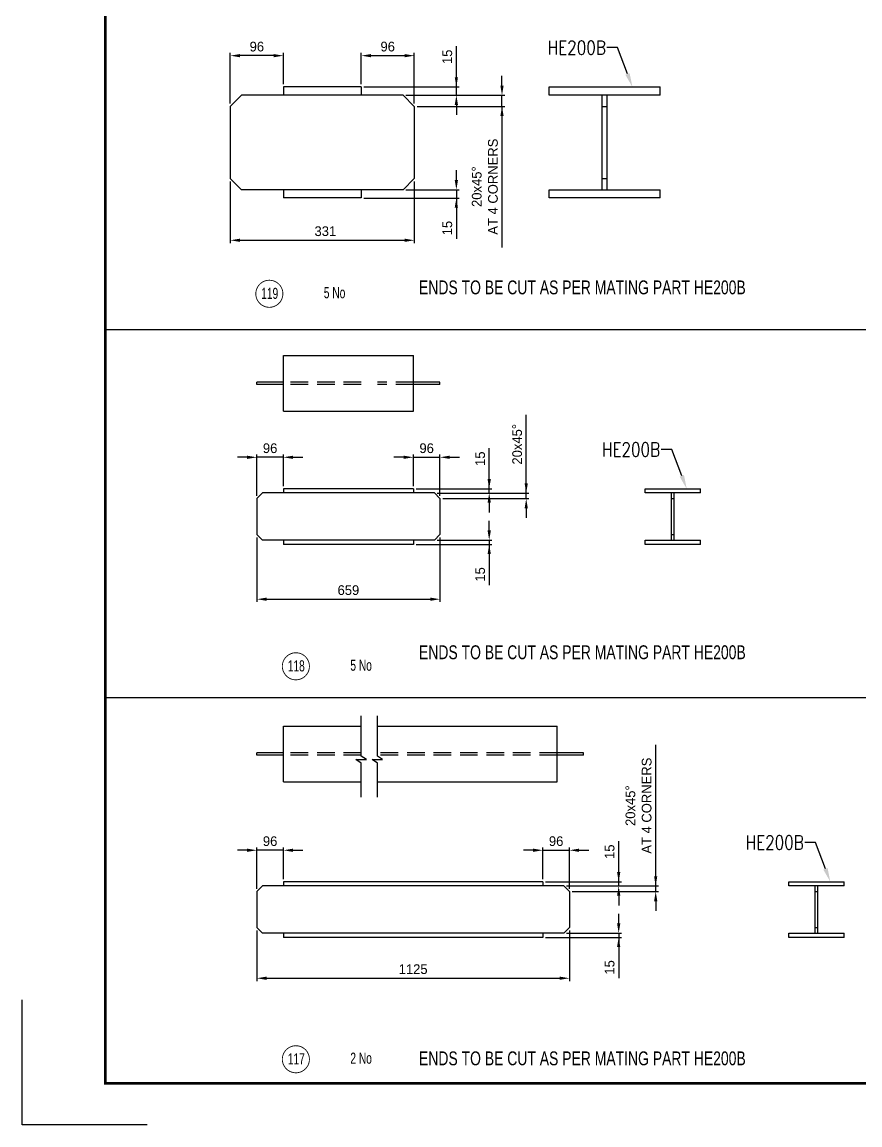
# Model space of a CAD drawing. Header units: millimetres. Extents: x 0 to 16187, y -20471 to 6290.
# Drawn here: x 0 to 301.6, y 0 to 397.2 of the extents above; entities that cross this region are included whole.
import ezdxf
from ezdxf import colors
from ezdxf.entities.mleader import LeaderData, LeaderLine
from ezdxf.enums import TextEntityAlignment as Align
from ezdxf.math import Vec2, Vec3

# ---------------------------------------------------------------- set-up
doc = ezdxf.new("R2010")
doc.units = ezdxf.units.MM
doc.header["$PDSIZE"] = -1
doc.linetypes.add('DASHED2', pattern=[9.525, 6.35, -3.175])
doc.layers.add('BORDER1', color=3, linetype='Continuous')
doc.layers.add('BORDER2', color=7, linetype='Continuous')
doc.styles.add('ROMANC', font='ROMANC', dxfattribs={"height": 5})
doc.styles.add('ROMANS', font='ROMANS.shx', dxfattribs={"width": 0.8})
doc.styles.add('ROMANT', font='ROMANT', dxfattribs={"height": 4})
doc.styles.add('SLDTEXTSTYLE0', font='TXT', dxfattribs={"width": 0.75})
doc.styles.add('SLDTEXTSTYLE2', font='TXT', dxfattribs={"width": 0.686449})
doc.dimstyles.new('AM_ISO', dxfattribs={"dimtxt": 3.5, "dimasz": 3.5, "dimexe": 1, "dimexo": 1, "dimgap": 1.5, "dimtad": 1, "dimdsep": 46, "dimtxsty": 'Standard', "dimcen": 0, "dimclrd": 1, "dimclre": 1, "dimclrt": 1, "dimadec": 0, "dimazin": 2, "dimtp": 0.1, "dimtm": 0.1, "dimtfac": 0.71, "dimtdec": 3, "dimtmove": 0, "dimatfit": 3, "dimfxl": 1, "dimlwd": -1, "dimlwe": -1, "dimarcsym": 1})

# ---------------------------------------------------------------- blocks, each defined once
blk = doc.blocks.new('*D1835')
at = {"color": 1, "linetype": 'ByBlock'}
for p, q in [((74.96, 339.8), (74.96, 317.58)), ((141.16, 339.8), (141.16, 317.58)), ((78.46, 318.58), (137.66, 318.58))]:
    blk.add_line(p, q, dxfattribs=at)
at = {"color": 1}
for points in [[(78.46, 319.16), (78.46, 317.99), (74.96, 318.58)], [(137.66, 317.99), (137.66, 319.16), (141.16, 318.58)]]:
    blk.add_solid(points, dxfattribs=at)
at = {"layer": 'Defpoints', "color": 0}
for p in [(74.96, 340.8), (141.16, 340.8), (141.16, 318.58)]:
    blk.add_point(p, dxfattribs=at)
at = {"color": 1, "insert": (109.16, 321.83), "char_height": 3.5, "attachment_point": 5}
blk.add_mtext('331', dxfattribs=at)
blk = doc.blocks.new('*D1836')
at = {"color": 1, "linetype": 'ByBlock'}
for p, q in [((122.06, 374.8), (122.06, 386.06)), ((141.16, 367.8), (141.16, 386.06)), ((125.56, 385.06), (137.66, 385.06))]:
    blk.add_line(p, q, dxfattribs=at)
at = {"color": 1}
for points in [[(125.56, 385.64), (125.56, 384.48), (122.06, 385.06)], [(137.66, 384.48), (137.66, 385.64), (141.16, 385.06)]]:
    blk.add_solid(points, dxfattribs=at)
at = {"layer": 'Defpoints', "color": 0}
for p in [(141.16, 385.06), (122.06, 373.8), (141.16, 366.8)]:
    blk.add_point(p, dxfattribs=at)
at = {"color": 1, "insert": (131.61, 388.31), "char_height": 3.5, "attachment_point": 5}
blk.add_mtext('96', dxfattribs=at)
blk = doc.blocks.new('*D1837')
at = {"color": 1, "linetype": 'ByBlock'}
for p, q in [((172.74, 374.3), (172.74, 377.8)), ((138.16, 370.8), (173.74, 370.8)), ((172.74, 366.8), (172.74, 370.8)), ((142.16, 366.8), (173.74, 366.8)), ((172.74, 366.8), (172.74, 315.97)), ((172.74, 363.3), (172.74, 359.8))]:
    blk.add_line(p, q, dxfattribs=at)
at = {"color": 1}
for points in [[(172.16, 374.3), (173.33, 374.3), (172.74, 370.8)], [(173.33, 363.3), (172.16, 363.3), (172.74, 366.8)]]:
    blk.add_solid(points, dxfattribs=at)
at = {"layer": 'Defpoints', "color": 0}
for p in [(137.16, 370.8), (172.74, 370.8), (141.16, 366.8)]:
    blk.add_point(p, dxfattribs=at)
at = {"color": 1, "insert": (166.58, 337.89), "char_height": 3.5, "attachment_point": 5, "rotation": 90}
blk.add_mtext('20x45%%D\\PAT 4 CORNERS', dxfattribs=at)
blk = doc.blocks.new('*D1838')
at = {"color": 1, "linetype": 'ByBlock'}
for p, q in [((156.32, 373.8), (156.32, 388.47)), ((156.32, 377.3), (156.32, 380.8)), ((123.06, 373.8), (157.32, 373.8)), ((156.32, 370.8), (156.32, 373.8)), ((138.16, 370.8), (157.32, 370.8)), ((156.32, 367.3), (156.32, 363.8))]:
    blk.add_line(p, q, dxfattribs=at)
at = {"color": 1}
for points in [[(155.73, 377.3), (156.9, 377.3), (156.32, 373.8)], [(156.9, 367.3), (155.73, 367.3), (156.32, 370.8)]]:
    blk.add_solid(points, dxfattribs=at)
at = {"layer": 'Defpoints', "color": 0}
for p in [(122.06, 373.8), (156.32, 373.8), (137.16, 370.8)]:
    blk.add_point(p, dxfattribs=at)
at = {"color": 1, "insert": (153.07, 384.64), "char_height": 3.5, "attachment_point": 5, "rotation": 90}
blk.add_mtext('15', dxfattribs=at)
blk = doc.blocks.new('*D1840')
at = {"color": 1, "linetype": 'ByBlock'}
for p, q in [((137.36, 240.43), (133.86, 240.43)), ((140.86, 230.07), (140.86, 241.43)), ((140.86, 240.43), (150.41, 240.43)), ((150.41, 226.57), (150.41, 241.43)), ((153.91, 240.43), (157.41, 240.43))]:
    blk.add_line(p, q, dxfattribs=at)
at = {"color": 1}
for points in [[(137.36, 239.85), (137.36, 241.01), (140.86, 240.43)], [(153.91, 241.01), (153.91, 239.85), (150.41, 240.43)]]:
    blk.add_solid(points, dxfattribs=at)
at = {"layer": 'Defpoints', "color": 0}
for p in [(150.41, 240.43), (140.86, 229.07), (150.41, 225.57)]:
    blk.add_point(p, dxfattribs=at)
at = {"color": 1, "insert": (145.63, 243.68), "char_height": 3.5, "attachment_point": 5}
blk.add_mtext('96', dxfattribs=at)
blk = doc.blocks.new('*D1841')
at = {"color": 1, "linetype": 'ByBlock'}
for p, q in [((181.46, 227.57), (181.46, 255.66)), ((181.46, 231.07), (181.46, 234.57)), ((149.41, 227.57), (182.46, 227.57)), ((181.46, 225.57), (181.46, 227.57)), ((151.41, 225.57), (182.46, 225.57)), ((181.46, 222.07), (181.46, 218.57))]:
    blk.add_line(p, q, dxfattribs=at)
at = {"color": 1}
for points in [[(180.88, 231.07), (182.05, 231.07), (181.46, 227.57)], [(182.05, 222.07), (180.88, 222.07), (181.46, 225.57)]]:
    blk.add_solid(points, dxfattribs=at)
at = {"layer": 'Defpoints', "color": 0}
for p in [(148.41, 227.57), (181.46, 227.57), (150.41, 225.57)]:
    blk.add_point(p, dxfattribs=at)
at = {"color": 1, "insert": (178.21, 245.12), "char_height": 3.5, "attachment_point": 5, "rotation": 90}
blk.add_mtext('20x45%%D', dxfattribs=at)
blk = doc.blocks.new('*D1842')
at = {"color": 1, "linetype": 'ByBlock'}
for p, q in [((168.14, 229.07), (168.14, 243.74)), ((168.14, 232.57), (168.14, 236.07)), ((141.86, 229.07), (169.14, 229.07)), ((149.41, 227.57), (169.14, 227.57)), ((168.14, 227.57), (168.14, 229.07)), ((168.14, 224.07), (168.14, 220.57))]:
    blk.add_line(p, q, dxfattribs=at)
at = {"color": 1}
for points in [[(167.56, 232.57), (168.73, 232.57), (168.14, 229.07)], [(168.73, 224.07), (167.56, 224.07), (168.14, 227.57)]]:
    blk.add_solid(points, dxfattribs=at)
at = {"layer": 'Defpoints', "color": 0}
for p in [(140.86, 229.07), (148.41, 227.57), (168.14, 229.07)]:
    blk.add_point(p, dxfattribs=at)
at = {"color": 1, "insert": (164.89, 239.91), "char_height": 3.5, "attachment_point": 5, "rotation": 90}
blk.add_mtext('15', dxfattribs=at)
blk = doc.blocks.new('*D1843')
at = {"color": 1, "linetype": 'ByBlock'}
for p, q in [((84.51, 211.57), (84.51, 188.32)), ((150.41, 211.57), (150.41, 188.32)), ((88.01, 189.32), (146.91, 189.32))]:
    blk.add_line(p, q, dxfattribs=at)
at = {"color": 1}
for points in [[(88.01, 189.9), (88.01, 188.74), (84.51, 189.32)], [(146.91, 188.74), (146.91, 189.9), (150.41, 189.32)]]:
    blk.add_solid(points, dxfattribs=at)
at = {"layer": 'Defpoints', "color": 0}
for p in [(84.51, 212.57), (150.41, 212.57), (150.41, 189.32)]:
    blk.add_point(p, dxfattribs=at)
at = {"color": 1, "insert": (117.46, 192.57), "char_height": 3.5, "attachment_point": 5}
blk.add_mtext('659', dxfattribs=at)
blk = doc.blocks.new('*U609')
at = {"layer": 'BORDER1', "color": 154, "true_color": 0x1859a9, "const_width": 1}
blk.add_lwpolyline([(1.81, 811), (1144, 811), (1144, 0), (0, 0), (0, 811)], close=True, dxfattribs=at)
at = {"layer": 'BORDER2'}
blk.add_lwpolyline([(15, -15), (-30, -15), (-30, 30)], dxfattribs=at)
at = {"layer": 'BORDER2', "flags": 8}
for tag, height, style, p in [('REV-A', 3.24, 'ROMANS', (986.93, 140.25)), ('RE-A', 8.06, 'ROMANT', (1084.63, 7.17))]:
    blk.add_attdef(tag, text='', height=height, dxfattribs=dict(at, style=style)).set_placement(p, align=Align.CENTER)
at = {"layer": 'BORDER2', "style": 'ROMANS', "width": 3.830216}
blk.add_attdef('DATE-A', text='', height=3.24, dxfattribs=at).set_placement((995.51, 140.25), (1008.51, 140.25), align=Align.FIT)
at = {"layer": 'BORDER2'}
for tag, height, style, p in [('DRN-A', 3.24, 'ROMANS', (1018.38, 140.25)), ('CHD-A', 3.24, 'ROMANS', (1032.35, 140.25)), ('APD-A', 3.24, 'ROMANS', (1046.64, 140.25)), ('CONS_CONT_VEND', 4.2, 'ROMANC', (1061.39, 72.83))]:
    blk.add_attdef(tag, text='', height=height, dxfattribs=dict(at, style=style)).set_placement(p, align=Align.CENTER)
at = {"layer": 'BORDER2', "style": 'ROMANS', "width": 0.8}
for tag, p, height in [('1:X', (997.23, 122.55), 3.5), ('LOC', (1042.74, 122.55), 3.5), ('PROJ_NO', (1118.64, 122.55), 3.5), ('CONS_DRG_NO', (1011, 63), 3)]:
    blk.add_attdef(tag, p, '', height=height, dxfattribs=at)
at = {"layer": 'BORDER2', "lineweight": 30, "width": 0.8, "flags": 104}
blk.add_attdef('COMMENTS-A', text='', height=2.2, dxfattribs=at).set_placement((1055.21, 142.07), align=Align.MIDDLE_LEFT)
at = {"layer": 'BORDER2', "style": 'ROMANS', "width": 0.8}
for tag, p in [('PROJECT_TITLE_1', (1061.07, 55.35)), ('PROJECT_TITLE_2', (1061.07, 49.3))]:
    blk.add_attdef(tag, text='', height=3.5, dxfattribs=at).set_placement(p, align=Align.MIDDLE)
at = {"layer": 'BORDER2', "style": 'ROMANT', "width": 0.8}
for tag, p in [('DRG_TITLE_1', (1061.07, 36.31)), ('DRG_TITLE_2', (1061.07, 28.31)), ('DRG_TITLE_3', (1061.07, 20.31))]:
    blk.add_attdef(tag, text='', height=5, dxfattribs=at).set_placement(p, align=Align.CENTER)
at = {"layer": 'BORDER2', "style": 'ROMANT'}
for tag, p in [('AR', (995, 7.17)), ('PA', (1011.74, 7.17)), ('DC', (1028.45, 7.17)), ('TS', (1120.84, 7.17))]:
    blk.add_attdef(tag, p, '', height=8.06, dxfattribs=at)
for tag, p in [('SRNO', (1074.7, 7.17)), ('SH', (1115.8, 7.18))]:
    blk.add_attdef(tag, text='', height=8.06, dxfattribs=at).set_placement(p, align=Align.RIGHT)
at = {"layer": 'BORDER2', "style": 'ROMANS', "flags": 2}
blk.add_attdef('TB_VERSION', text='', height=2, dxfattribs=at).set_placement((1, -1), align=Align.TOP_LEFT)
blk = doc.blocks.new('*D5252')
at = {"color": 1, "linetype": 'ByBlock'}
for p, q in [((156.32, 340.3), (156.32, 343.8)), ((123.06, 333.8), (157.32, 333.8)), ((138.16, 336.8), (157.32, 336.8)), ((156.32, 336.8), (156.32, 333.8)), ((156.32, 333.8), (156.32, 319.14)), ((156.32, 330.3), (156.32, 326.8))]:
    blk.add_line(p, q, dxfattribs=at)
at = {"color": 1}
for points in [[(155.73, 340.3), (156.9, 340.3), (156.32, 336.8)], [(156.9, 330.3), (155.73, 330.3), (156.32, 333.8)]]:
    blk.add_solid(points, dxfattribs=at)
at = {"layer": 'Defpoints', "color": 0}
for p in [(122.06, 333.8), (137.16, 336.8), (156.32, 333.8)]:
    blk.add_point(p, dxfattribs=at)
at = {"color": 1, "insert": (153.07, 322.97), "char_height": 3.5, "attachment_point": 5, "rotation": 90}
blk.add_mtext('15', dxfattribs=at)
blk = doc.blocks.new('*D5253')
at = {"color": 1, "linetype": 'ByBlock'}
for p, q in [((74.96, 367.8), (74.96, 386.06)), ((94.06, 374.8), (94.06, 386.06)), ((90.56, 385.06), (78.46, 385.06))]:
    blk.add_line(p, q, dxfattribs=at)
at = {"color": 1}
for points in [[(78.46, 385.64), (78.46, 384.48), (74.96, 385.06)], [(90.56, 384.48), (90.56, 385.64), (94.06, 385.06)]]:
    blk.add_solid(points, dxfattribs=at)
at = {"layer": 'Defpoints', "color": 0}
for p in [(74.96, 385.06), (94.06, 373.8), (74.96, 366.8)]:
    blk.add_point(p, dxfattribs=at)
at = {"color": 1, "insert": (84.51, 388.31), "char_height": 3.5, "attachment_point": 5}
blk.add_mtext('96', dxfattribs=at)
blk = doc.blocks.new('*D5255')
at = {"color": 1, "linetype": 'ByBlock'}
for p, q in [((81.01, 240.43), (77.51, 240.43)), ((84.51, 226.57), (84.51, 241.43)), ((94.06, 240.43), (84.51, 240.43)), ((94.06, 230.07), (94.06, 241.43)), ((97.56, 240.43), (101.06, 240.43))]:
    blk.add_line(p, q, dxfattribs=at)
at = {"color": 1}
for points in [[(81.01, 239.85), (81.01, 241.01), (84.51, 240.43)], [(97.56, 241.01), (97.56, 239.85), (94.06, 240.43)]]:
    blk.add_solid(points, dxfattribs=at)
at = {"layer": 'Defpoints', "color": 0}
for p in [(84.51, 240.43), (94.06, 229.07), (84.51, 225.57)]:
    blk.add_point(p, dxfattribs=at)
at = {"color": 1, "insert": (89.28, 243.68), "char_height": 3.5, "attachment_point": 5}
blk.add_mtext('96', dxfattribs=at)
blk = doc.blocks.new('*D5256')
at = {"color": 1, "linetype": 'ByBlock'}
for p, q in [((168.14, 214.07), (168.14, 217.57)), ((149.41, 210.57), (169.14, 210.57)), ((168.14, 210.57), (168.14, 209.07)), ((141.86, 209.07), (169.14, 209.07)), ((168.14, 209.07), (168.14, 194.41)), ((168.14, 205.57), (168.14, 202.07))]:
    blk.add_line(p, q, dxfattribs=at)
at = {"color": 1}
for points in [[(167.56, 214.07), (168.73, 214.07), (168.14, 210.57)], [(168.73, 205.57), (167.56, 205.57), (168.14, 209.07)]]:
    blk.add_solid(points, dxfattribs=at)
at = {"layer": 'Defpoints', "color": 0}
for p in [(148.41, 210.57), (140.86, 209.07), (168.14, 209.07)]:
    blk.add_point(p, dxfattribs=at)
at = {"color": 1, "insert": (164.89, 198.24), "char_height": 3.5, "attachment_point": 5, "rotation": 90}
blk.add_mtext('15', dxfattribs=at)
blk = doc.blocks.new('*D5258')
at = {"color": 1, "linetype": 'ByBlock'}
for p, q in [((187.46, 88.56), (187.46, 99.92)), ((197.01, 85.06), (197.01, 99.92)), ((183.96, 98.92), (180.46, 98.92)), ((187.46, 98.92), (197.01, 98.92)), ((200.51, 98.92), (204.01, 98.92))]:
    blk.add_line(p, q, dxfattribs=at)
at = {"color": 1}
for points in [[(183.96, 98.33), (183.96, 99.5), (187.46, 98.92)], [(200.51, 99.5), (200.51, 98.33), (197.01, 98.92)]]:
    blk.add_solid(points, dxfattribs=at)
at = {"layer": 'Defpoints', "color": 0}
for p in [(197.01, 98.92), (187.46, 87.56), (197.01, 84.06)]:
    blk.add_point(p, dxfattribs=at)
at = {"color": 1, "insert": (192.23, 102.17), "char_height": 3.5, "attachment_point": 5}
blk.add_mtext('96', dxfattribs=at)
blk = doc.blocks.new('*D5259')
at = {"color": 1, "linetype": 'ByBlock'}
for p, q in [((228.06, 86.06), (228.06, 136.89)), ((228.06, 89.56), (228.06, 93.06)), ((196.01, 86.06), (229.06, 86.06)), ((198.01, 84.06), (229.06, 84.06)), ((228.06, 84.06), (228.06, 86.06)), ((228.06, 80.56), (228.06, 77.06))]:
    blk.add_line(p, q, dxfattribs=at)
at = {"color": 1}
for points in [[(227.48, 89.56), (228.65, 89.56), (228.06, 86.06)], [(228.65, 80.56), (227.48, 80.56), (228.06, 84.06)]]:
    blk.add_solid(points, dxfattribs=at)
at = {"layer": 'Defpoints', "color": 0}
for p in [(195.01, 86.06), (197.01, 84.06), (228.06, 86.06)]:
    blk.add_point(p, dxfattribs=at)
at = {"color": 1, "insert": (221.9, 114.98), "char_height": 3.5, "attachment_point": 5, "rotation": 90}
blk.add_mtext('20x45%%D\\PAT 4 CORNERS', dxfattribs=at)
blk = doc.blocks.new('*D5260')
at = {"color": 1, "linetype": 'ByBlock'}
for p, q in [((214.74, 87.56), (214.74, 102.23)), ((214.74, 91.06), (214.74, 94.56)), ((188.46, 87.56), (215.74, 87.56)), ((214.74, 86.06), (214.74, 87.56)), ((196.01, 86.06), (215.74, 86.06)), ((214.74, 82.56), (214.74, 79.06))]:
    blk.add_line(p, q, dxfattribs=at)
at = {"color": 1}
for points in [[(214.16, 91.06), (215.33, 91.06), (214.74, 87.56)], [(215.33, 82.56), (214.16, 82.56), (214.74, 86.06)]]:
    blk.add_solid(points, dxfattribs=at)
at = {"layer": 'Defpoints', "color": 0}
for p in [(187.46, 87.56), (214.74, 87.56), (195.01, 86.06)]:
    blk.add_point(p, dxfattribs=at)
at = {"color": 1, "insert": (211.49, 98.39), "char_height": 3.5, "attachment_point": 5, "rotation": 90}
blk.add_mtext('15', dxfattribs=at)
blk = doc.blocks.new('*D5261')
at = {"color": 1, "linetype": 'ByBlock'}
for p, q in [((84.51, 70.06), (84.51, 51.83)), ((197.01, 70.06), (197.01, 51.83)), ((88.01, 52.83), (193.51, 52.83))]:
    blk.add_line(p, q, dxfattribs=at)
at = {"color": 1}
for points in [[(88.01, 53.42), (88.01, 52.25), (84.51, 52.83)], [(193.51, 52.25), (193.51, 53.42), (197.01, 52.83)]]:
    blk.add_solid(points, dxfattribs=at)
at = {"layer": 'Defpoints', "color": 0}
for p in [(84.51, 71.06), (197.01, 71.06), (197.01, 52.83)]:
    blk.add_point(p, dxfattribs=at)
at = {"color": 1, "insert": (140.76, 56.08), "char_height": 3.5, "attachment_point": 5}
blk.add_mtext('1125', dxfattribs=at)
blk = doc.blocks.new('*D5262')
at = {"color": 1, "linetype": 'ByBlock'}
for p, q in [((214.74, 72.56), (214.74, 76.06)), ((188.46, 67.56), (215.74, 67.56)), ((196.01, 69.06), (215.74, 69.06)), ((214.74, 69.06), (214.74, 67.56)), ((214.74, 67.56), (214.74, 52.89)), ((214.74, 64.06), (214.74, 60.56))]:
    blk.add_line(p, q, dxfattribs=at)
at = {"color": 1}
for points in [[(214.16, 72.56), (215.33, 72.56), (214.74, 69.06)], [(215.33, 64.06), (214.16, 64.06), (214.74, 67.56)]]:
    blk.add_solid(points, dxfattribs=at)
at = {"layer": 'Defpoints', "color": 0}
for p in [(187.46, 67.56), (195.01, 69.06), (214.74, 67.56)]:
    blk.add_point(p, dxfattribs=at)
at = {"color": 1, "insert": (211.49, 56.73), "char_height": 3.5, "attachment_point": 5, "rotation": 90}
blk.add_mtext('15', dxfattribs=at)
blk = doc.blocks.new('*D5263')
at = {"color": 1, "linetype": 'ByBlock'}
for p, q in [((84.51, 85.06), (84.51, 99.92)), ((94.06, 88.56), (94.06, 99.92)), ((81.01, 98.92), (77.51, 98.92)), ((94.06, 98.92), (84.51, 98.92)), ((97.56, 98.92), (101.06, 98.92))]:
    blk.add_line(p, q, dxfattribs=at)
at = {"color": 1}
for points in [[(81.01, 98.33), (81.01, 99.5), (84.51, 98.92)], [(97.56, 99.5), (97.56, 98.33), (94.06, 98.92)]]:
    blk.add_solid(points, dxfattribs=at)
at = {"layer": 'Defpoints', "color": 0}
for p in [(84.51, 98.92), (94.06, 87.56), (84.51, 84.06)]:
    blk.add_point(p, dxfattribs=at)
at = {"color": 1, "insert": (89.28, 102.17), "char_height": 3.5, "attachment_point": 5}
blk.add_mtext('96', dxfattribs=at)

msp = doc.modelspace()

# ---------------------------------------------------------------- linework, layer by layer
for p, q in [((122.05665, 373.80403), (94.05665, 373.80403)), ((94.05665, 373.80403), (94.05665, 370.80403)), ((122.05665, 373.80403), (122.05665, 370.80403)), ((78.95665, 370.80403), (74.95665, 366.80403)), ((137.15665, 370.80403), (78.95665, 370.80403)), ((137.15665, 370.80403), (141.15665, 366.80403)), ((74.95665, 366.80403), (74.95665, 340.80403)), ((141.15665, 366.80403), (141.15665, 340.80403)), ((208.77673, 366.80403), (210.57673, 366.80403)), ((78.95665, 336.80403), (74.95665, 340.80403)), ((137.15665, 336.80403), (141.15665, 340.80403)), ((208.77673, 340.80403), (210.57673, 340.80403)), ((137.15665, 336.80403), (78.95665, 336.80403)), ((94.05665, 336.80403), (94.05665, 333.80403)), ((122.05665, 333.80403), (94.05665, 333.80403)), ((122.05665, 336.80403), (122.05665, 333.80403)), ((30, 286.45571), (322.00994, 286.45571)), ((86.50665, 227.57367), (84.50665, 225.57367)), ((148.40665, 227.57367), (86.50665, 227.57367)), ((140.85665, 229.07367), (94.05665, 229.07367)), ((94.05665, 229.07367), (94.05665, 227.57367)), ((140.85665, 229.07367), (140.85665, 227.57367)), ((148.40665, 227.57367), (150.40665, 225.57367)), ((84.50665, 225.57367), (84.50665, 212.57367)), ((150.40665, 225.57367), (150.40665, 212.57367)), ((233.78061, 225.57367), (234.68061, 225.57367)), ((86.50665, 210.57367), (84.50665, 212.57367)), ((148.40665, 210.57367), (86.50665, 210.57367)), ((94.05665, 210.57367), (94.05665, 209.07367)), ((140.85665, 210.57367), (140.85665, 209.07367)), ((148.40665, 210.57367), (150.40665, 212.57367)), ((233.78061, 212.57367), (234.68061, 212.57367)), ((140.85665, 209.07367), (94.05665, 209.07367)), ((30, 153.87828), (322.00994, 153.87828)), ((122.05976, 132.85781), (122.05976, 147.28973)), ((127.92036, 132.85781), (127.92036, 147.28973)), ((122.05976, 130.28934), (120.09223, 131.60334)), ((120.09223, 131.60334), (123.9277, 131.60334)), ((123.9277, 131.60334), (122.05976, 132.85781)), ((127.92036, 130.28934), (125.95283, 131.60334)), ((125.95283, 131.60334), (129.7883, 131.60334)), ((129.7883, 131.60334), (127.92036, 132.85781)), ((122.05976, 117.98675), (122.05976, 130.28934)), ((127.92036, 117.98675), (127.92036, 130.28934)), ((187.45665, 87.5596), (94.05665, 87.5596)), ((94.05665, 87.5596), (94.05665, 86.0596)), ((187.45665, 87.5596), (187.45665, 86.0596)), ((86.50665, 86.0596), (84.50665, 84.0596)), ((84.50665, 84.0596), (84.50665, 71.0596)), ((195.00665, 86.0596), (86.50665, 86.0596)), ((195.00665, 86.0596), (197.00665, 84.0596)), ((197.00665, 84.0596), (197.00665, 71.0596)), ((285.48061, 84.0596), (286.38061, 84.0596)), ((86.50665, 69.0596), (84.50665, 71.0596)), ((195.00665, 69.0596), (86.50665, 69.0596)), ((94.05665, 69.0596), (94.05665, 67.5596)), ((187.45665, 67.5596), (94.05665, 67.5596)), ((187.45665, 69.0596), (187.45665, 67.5596)), ((195.00665, 69.0596), (197.00665, 71.0596)), ((285.48061, 71.0596), (286.38061, 71.0596))]:
    msp.add_line(p, q)
at = {"color": 7, "linetype": 'Continuous', "lineweight": 25}
for p, q in [((189.67673, 373.80403), (229.67673, 373.80403)), ((189.67673, 370.80403), (189.67673, 373.80403)), ((229.67673, 370.80403), (229.67673, 373.80403)), ((229.67673, 370.80403), (189.67673, 370.80403)), ((208.77673, 336.80403), (208.77673, 370.80403)), ((210.57673, 336.80403), (210.57673, 370.80403)), ((189.67673, 336.80403), (229.67673, 336.80403)), ((189.67673, 333.80403), (189.67673, 336.80403)), ((229.67673, 333.80403), (189.67673, 333.80403)), ((229.67673, 333.80403), (229.67673, 336.80403)), ((94.05665, 257.03348), (94.05665, 277.03348)), ((94.05665, 277.03348), (140.85665, 277.03348)), ((140.85665, 257.03348), (140.85665, 277.03348)), ((94.05665, 267.48348), (84.50665, 267.48348)), ((84.50665, 266.58348), (84.50665, 267.48348)), ((94.05665, 266.58348), (84.50665, 266.58348)), ((150.40665, 267.48348), (140.85665, 267.48348)), ((150.40665, 266.58348), (140.85665, 266.58348)), ((150.40665, 266.58348), (150.40665, 267.48348)), ((94.05665, 257.03348), (140.85665, 257.03348)), ((224.23061, 229.07367), (244.23061, 229.07367)), ((224.23061, 227.57367), (224.23061, 229.07367)), ((244.23061, 227.57367), (224.23061, 227.57367)), ((233.78061, 210.57367), (233.78061, 227.57367)), ((234.68061, 210.57367), (234.68061, 227.57367)), ((244.23061, 227.57367), (244.23061, 229.07367)), ((224.23061, 210.57367), (244.23061, 210.57367)), ((224.23061, 209.07367), (224.23061, 210.57367)), ((244.23061, 209.07367), (244.23061, 210.57367)), ((244.23061, 209.07367), (224.23061, 209.07367)), ((94.05665, 143.60982), (122.05976, 143.60982)), ((94.05665, 123.60982), (94.05665, 143.60982)), ((127.92036, 143.60982), (192.55665, 143.60982)), ((192.55665, 123.60982), (192.55665, 143.60982)), ((94.05665, 134.05982), (84.50665, 134.05982)), ((84.50665, 133.15982), (84.50665, 134.05982)), ((94.05665, 133.15982), (84.50665, 133.15982)), ((202.10665, 134.05982), (192.55665, 134.05982)), ((202.10665, 133.15982), (192.55665, 133.15982)), ((202.10665, 133.15982), (202.10665, 134.05982)), ((94.05665, 123.60982), (122.05976, 123.60982)), ((127.92036, 123.60982), (192.55665, 123.60982)), ((275.93061, 87.5596), (295.93061, 87.5596)), ((275.93061, 86.0596), (275.93061, 87.5596)), ((295.93061, 86.0596), (295.93061, 87.5596)), ((295.93061, 86.0596), (275.93061, 86.0596)), ((285.48061, 69.0596), (285.48061, 86.0596)), ((286.38061, 69.0596), (286.38061, 86.0596)), ((275.93061, 69.0596), (295.93061, 69.0596)), ((275.93061, 67.5596), (275.93061, 69.0596)), ((295.93061, 67.5596), (275.93061, 67.5596)), ((295.93061, 67.5596), (295.93061, 69.0596))]:
    msp.add_line(p, q, dxfattribs=at)
at = {"color": 2, "linetype": 'DASHED2'}
for p, q in [((122.05976, 267.48348), (94.05665, 267.48348)), ((122.05976, 266.58348), (94.05665, 266.58348)), ((140.85665, 267.48348), (127.92036, 267.48348)), ((140.85665, 266.58348), (127.92036, 266.58348)), ((122.05976, 134.05982), (94.05665, 134.05982)), ((122.05976, 133.15982), (94.05665, 133.15982)), ((192.55665, 134.05982), (127.92036, 134.05982)), ((192.55665, 133.15982), (127.92036, 133.15982))]:
    msp.add_line(p, q, dxfattribs=at)
at = {"color": 2}
for points in [[(93.87935, 299.31324, 0.3125, 0.3125, 1), (84.12935, 299.31324, 0.3125, 0.3125, 1)], [(103.42935, 23.65295, 0.3125, 0.3125, 1), (93.67935, 23.65295, 0.3125, 0.3125, 1)]]:
    msp.add_lwpolyline(points, format="xyseb", close=True, dxfattribs=at)
at = {"color": 4}
msp.add_lwpolyline([(103.42935, 165.16702, 0.3125, 0.3125, 1), (93.67935, 165.16702, 0.3125, 0.3125, 1)], format="xyseb", close=True, dxfattribs=at)

# ---------------------------------------------------------------- block references
at = {"layer": 'BORDER1'}
msp.add_blockref('*U609', (30, 15), dxfattribs=at)

# ---------------------------------------------------------------- texts
at = {"style": 'SLDTEXTSTYLE0', "width": 0.75}
for p in [(142.87387, 299.11466), (142.87387, 167.719), (142.87387, 21.47791)]:
    msp.add_text('ENDS TO BE CUT AS PER MATING PART HE200B', height=5, dxfattribs=at).set_placement(p)
at = {"color": 2, "style": 'SLDTEXTSTYLE2', "width": 0.686449}
for s, p in [('119', (89.13753, 299.46761)), ('5 No', (112.48447, 299.70568)), ('117', (98.68753, 23.80733)), ('2 No', (122.03447, 24.04539))]:
    msp.add_text(s, height=4, dxfattribs=at).set_placement(p, align=Align.MIDDLE_CENTER)
at = {"color": 4, "style": 'SLDTEXTSTYLE2', "width": 0.686449}
for s, p in [('118', (98.68753, 165.3214)), ('5 No', (122.03447, 165.55947))]:
    msp.add_text(s, height=4, dxfattribs=at).set_placement(p, align=Align.MIDDLE_CENTER)

# ---------------------------------------------------------------- dimensions: what is measured, and where the dimension line sits
for base, p1, p2, angle, override, picture, middle in [((74.9566543528, 385.0601421691), (94.0566543528, 373.8040309597), (74.9566543528, 366.8040309597), 180, {"dimtxt": 3.5, "dimdec": 0, "dimlfac": 5}, '*D5253', (84.5066543528, 385.0601421691)), ((156.31765, 373.80403), (137.15665, 370.80403), (122.05665, 373.80403), 90, {"dimtxt": 3.5, "dimdec": 0, "dimlfac": 5}, '*D1838', (156.31765, 384.63736)), ((156.31765, 333.80403), (137.15665, 336.80403), (122.05665, 333.80403), 270, {"dimtxt": 3.5, "dimdec": 0, "dimlfac": 5}, '*D5252', (156.31765, 322.9707)), ((84.5066543528, 240.4292842916), (94.0566543528, 229.0736696214), (84.5066543528, 225.5736696214), 180, {"dimtxt": 3.5, "dimdec": 0, "dimlfac": 10}, '*D5255', (89.2816543528, 240.4292842916)), ((168.14223, 229.07367), (148.40665, 227.57367), (140.85665, 229.07367), 90, {"dimtxt": 3.5, "dimdec": 0, "dimlfac": 10}, '*D1842', (168.14223, 239.907)), ((168.14223, 209.07367), (148.40665, 210.57367), (140.85665, 209.07367), 270, {"dimtxt": 3.5, "dimdec": 0, "dimlfac": 10}, '*D5256', (168.14223, 198.24034)), ((84.5066543528, 98.9152101362), (94.0566543528, 87.5595954661), (84.5066543528, 84.0595954661), 180, {"dimtxt": 3.5, "dimdec": 0, "dimlfac": 10}, '*D5263', (89.2816543528, 98.9152101362)), ((214.74223, 87.5596), (195.00665, 86.0596), (187.45665, 87.5596), 90, {"dimtxt": 3.5, "dimdec": 0, "dimlfac": 10}, '*D5260', (214.74223, 98.39293)), ((214.74223, 67.5596), (195.00665, 69.0596), (187.45665, 67.5596), 270, {"dimtxt": 3.5, "dimdec": 0, "dimlfac": 10}, '*D5262', (214.74223, 56.72626))]:
    dim = msp.add_linear_dim(base=base, p1=p1, p2=p2, angle=angle, dimstyle='AM_ISO', override=override)
    dim.commit()
    dim.dimension.update_dxf_attribs({"geometry": picture, "text_midpoint": middle, "dimtype": 160})
for base, p1, p2, override, picture, middle in [((141.1566543528, 385.0601421691), (122.0566543528, 373.8040309597), (141.1566543528, 366.8040309597), {"dimtxt": 3.5, "dimdec": 0, "dimlfac": 5}, '*D1836', (131.6066543528, 385.0601421691)), ((141.15665, 318.57532), (74.95665, 340.80403), (141.15665, 340.80403), {"dimtxt": 3.5, "dimdec": 0, "dimlfac": 5}, '*D1835', (109.15665, 318.57532)), ((150.4066543528, 240.4292842916), (140.8566543528, 229.0736696214), (150.4066543528, 225.5736696214), {"dimtxt": 3.5, "dimdec": 0, "dimlfac": 10}, '*D1840', (145.6316543528, 240.4292842916)), ((197.0066543528, 98.9152101362), (187.4566543528, 87.5595954661), (197.0066543528, 84.0595954661), {"dimtxt": 3.5, "dimdec": 0, "dimlfac": 10}, '*D5258', (192.2316543528, 98.9152101362)), ((197.00665, 52.83465), (84.50665, 71.0596), (197.00665, 71.0596), {"dimtxt": 3.5, "dimdec": 0, "dimlfac": 10}, '*D5261', (140.75665, 52.83465))]:
    dim = msp.add_linear_dim(base=base, p1=p1, p2=p2, dimstyle='AM_ISO', override=override)
    dim.commit()
    dim.dimension.update_dxf_attribs({"geometry": picture, "text_midpoint": middle, "dimtype": 160})
for base, p1, p2, text, override, picture, middle in [((172.74476, 370.80403), (141.15665, 366.80403), (137.15665, 370.80403), '<>x45%%D\\PAT 4 CORNERS', {"dimtxt": 3.5, "dimdec": 0, "dimlfac": 5, "dimtxsty": 'Standard'}, '*D1837', (172.74476, 337.88736)), ((181.46379, 227.57367), (150.40665, 225.57367), (148.40665, 227.57367), '<>x45%%D', {"dimtxt": 3.5, "dimlfac": 10, "dimtxsty": 'Standard'}, '*D1841', (181.46379, 245.11534)), ((228.06379, 86.0596), (197.00665, 84.0596), (195.00665, 86.0596), '<>x45%%D\\PAT 4 CORNERS', {"dimtxt": 3.5, "dimlfac": 10, "dimtxsty": 'Standard'}, '*D5259', (228.06379, 114.97626))]:
    dim = msp.add_linear_dim(base=base, p1=p1, p2=p2, angle=90, text=text, dimstyle='AM_ISO', override=override)
    dim.commit()
    dim.dimension.update_dxf_attribs({"geometry": picture, "text_midpoint": middle, "dimtype": 160})
dim = msp.add_linear_dim(base=(150.40665, 189.3206), p1=(84.50665, 212.57367), p2=(150.40665, 212.57367), dimstyle='AM_ISO', override={"dimtxt": 3.5, "dimdec": 0, "dimlfac": 10})
dim.commit()
dim.dimension.update_dxf_attribs({"geometry": '*D1843', "text_midpoint": (117.45665, 192.5706)})

# ---------------------------------------------------------------- leaders
at = {"color": 1}
ml = msp.add_multileader_mtext('Standard', dxfattribs=at)
ml.set_content('HE200B', color=1, style='ROMANS')
ml.set_leader_properties()
ml.build(insert=Vec2(0, 0))
ml.multileader.update_dxf_attribs({"dogleg_length": 3.84358, "arrow_head_size": 5})
ctx = ml.context
ctx.base_point, ctx.char_height, ctx.arrow_head_size, ctx.landing_gap_size, ctx.plane_origin = Vec3(187.81363, 387.95539), 5, 5, 0.4, Vec3(51756.00191, -27101.43774)
ctx.text_align_type = 2
notes = []
notes.append((ctx, [(0, (1, 1, 0), (214.33721, 387.95539), (-1, 0), 3.84358, [(0, [(219.67673, 373.80403)], 0, [])])]))
ctx.mtext.insert, ctx.mtext.width, ctx.mtext.alignment = Vec3(210.09363, 390.45539), 144.3262905, 3
ml = msp.add_multileader_mtext('Standard', dxfattribs=at)
ml.set_content('HE200B', color=1, style='ROMANS')
ml.set_leader_properties()
ml.build(insert=Vec2(0, 0))
ml.multileader.update_dxf_attribs({"dogleg_length": 3.84358, "arrow_head_size": 5})
ctx = ml.context
ctx.base_point, ctx.char_height, ctx.arrow_head_size, ctx.landing_gap_size, ctx.plane_origin = Vec3(207.3675, 243.22503), 5, 5, 0.4, Vec3(51844.85578, -27246.1681)
ctx.text_align_type = 2
notes.append((ctx, [(0, (1, 1, 0), (233.89108, 243.22503), (-1, 0), 3.84358, [(0, [(239.23061, 229.07367)], 0, [])])]))
ctx.mtext.insert, ctx.mtext.width, ctx.mtext.alignment = Vec3(229.6475, 245.72503), 144.3262905, 3
ml = msp.add_multileader_mtext('Standard', dxfattribs=at)
ml.set_content('HE200B', color=1, style='ROMANS')
ml.set_leader_properties()
ml.build(insert=Vec2(0, 0))
ml.multileader.update_dxf_attribs({"dogleg_length": 3.84358, "arrow_head_size": 5})
ctx = ml.context
ctx.base_point, ctx.char_height, ctx.arrow_head_size, ctx.landing_gap_size, ctx.plane_origin = Vec3(259.0675, 101.71096), 5, 5, 0.4, Vec3(51844.85578, -27387.68217)
ctx.text_align_type = 2
notes.append((ctx, [(0, (1, 1, 0), (285.59108, 101.71096), (-1, 0), 3.84358, [(0, [(290.93061, 87.5596)], 0, [])])]))
ctx.mtext.insert, ctx.mtext.width, ctx.mtext.alignment = Vec3(281.3475, 104.21096), 144.3262905, 3
for ctx, leaders in notes:
    for number, flags, end, landing, length, lines in leaders:
        leader = LeaderData()
        leader.index, (leader.has_last_leader_line, leader.has_dogleg_vector, leader.attachment_direction) = number, flags
        leader.last_leader_point, leader.dogleg_vector, leader.dogleg_length = Vec3(end), Vec3(landing), length
        for number, points, colour, breaks in lines:
            line = LeaderLine()
            line.index, line.vertices, line.color, line.breaks = number, Vec3.list(points), colors.encode_raw_color(colour), breaks
            leader.lines.append(line)
        ctx.leaders.append(leader)

doc.saveas('drawing.dxf')
